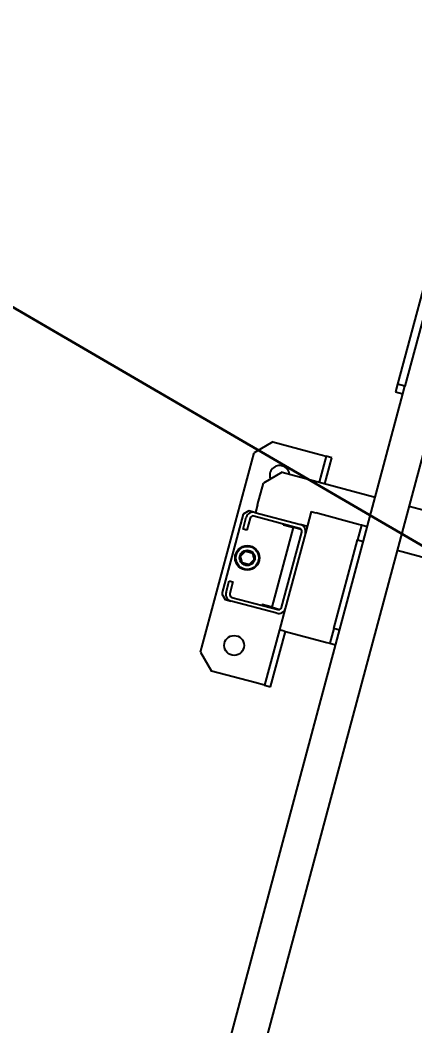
# Model space of a CAD drawing. Header units: millimetres. Extents: x -383313 to -161684, y -117025 to 99224.
# Drawn here: x -352898 to -352640, y -14203 to -13545 of the extents above; entities that cross this region are included whole.
import ezdxf

# ---------------------------------------------------------------- set-up
doc = ezdxf.new("R2010")
doc.units = ezdxf.units.MM
doc.header["$MEASUREMENT"] = 0
doc.layers.get('Defpoints').update_dxf_attribs({"color": 31})
for name, color, linetype in [('001__КОНСТРУКТИВ__размеры внутр.', 7, 'Continuous'), ('PDF_Geometry', 7, 'Continuous'), ('PV-B8D', 7, 'Continuous')]:
    doc.layers.add(name, color=color, linetype=linetype)
doc.styles.add('PSTUDIO', font='arial.ttf')
doc.dimstyles.new('PS_TICK', dxfattribs={"dimscale": 100, "dimtxt": 2.5, "dimasz": 1, "dimexe": 2, "dimexo": 2, "dimgap": 1, "dimtad": 1, "dimdec": 0, "dimzin": 0, "dimdsep": 46, "dimtxsty": 'PSTUDIO', "dimblk": 'ARCHTICK', "dimcen": 2, "dimdle": 1.5, "dimse1": 1, "dimse2": 1, "dimadec": 0, "dimazin": 0, "dimtfac": 1, "dimtdec": 0, "dimtix": 1, "dimtmove": 1, "dimatfit": 3, "dimldrblk": 'ARCHTICK', "dimfxl": 1, "dimtolj": 1, "dimtzin": 0, "dimarcsym": 0})

# ---------------------------------------------------------------- blocks, each defined once
blk = doc.blocks.new('_ArchTick')
at = {"color": 0, "linetype": 'ByBlock', "const_width": 0.15}
blk.add_lwpolyline([(-0.5, -0.5), (0.5, 0.5)], dxfattribs=at)
blk = doc.blocks.new('*D264')
at = {"layer": '001__КОНСТРУКТИВ__размеры внутр.', "color": 0, "lineweight": -2, "ltscale": 100, "transparency": 16777216}
blk.add_arc((-340355.05, -23582.1), 2419.22, 151.49301, 180, dxfattribs=at)
at = {"layer": 'Defpoints', "color": 0, "ltscale": 100, "transparency": 16777216}
for p in [(-360678.78, -12544), (-342718.67, -22298.38), (-342642.4, -22794.29), (-343474.23, -23582.1), (-340514.06, -23582.1)]:
    blk.add_point(p, dxfattribs=at)
at = {"layer": '001__КОНСТРУКТИВ__размеры внутр.', "color": 0, "lineweight": -2, "ltscale": 100, "transparency": 16777216, "xscale": 100, "yscale": 100, "zscale": 100}
for p, rotation in [((-342480.96, -22427.49), 61.49301017023286), ((-342774.27, -23582.1), 269.9999999999997)]:
    blk.add_blockref('_ArchTick', p, dxfattribs=dict(at, rotation=rotation))
at = {"layer": '001__КОНСТРУКТИВ__размеры внутр.', "color": 0, "lineweight": 0, "ltscale": 100, "transparency": 16777216, "insert": (-342920.43, -22930.41), "char_height": 250, "attachment_point": 5, "rotation": 75.74651, "style": 'PSTUDIO'}
blk.add_mtext('\\A1;29°', dxfattribs=at)
blk = doc.blocks.new('*D276')
at = {"layer": '001__КОНСТРУКТИВ__размеры внутр.', "color": 0, "lineweight": -2, "ltscale": 100, "transparency": 16777216}
blk.add_line((-349966.1, -1951.2), (-357994.8, -15739.43), dxfattribs=at)
at = {"layer": 'Defpoints', "color": 0, "ltscale": 100, "transparency": 16777216}
for p in [(-349288.38, -2519.4), (-357919.32, -15609.8), (-357166.13, -16048.38)]:
    blk.add_point(p, dxfattribs=at)
at = {"layer": '001__КОНСТРУКТИВ__размеры внутр.', "color": 0, "lineweight": -2, "ltscale": 100, "transparency": 16777216, "xscale": 100, "yscale": 100, "zscale": 100}
for p, rotation in [((-350041.58, -2080.82), 59.78831573303923), ((-357919.32, -15609.8), 239.7883157330392)]:
    blk.add_blockref('_ArchTick', p, dxfattribs=dict(at, rotation=rotation))
at = {"layer": '001__КОНСТРУКТИВ__размеры внутр.', "color": 0, "ltscale": 100, "transparency": 16777216, "insert": (-354177.17, -8730.76), "char_height": 250, "attachment_point": 5, "rotation": 59.78832, "style": 'PSTUDIO'}
blk.add_mtext('\\A1;15655', dxfattribs=at)
blk = doc.blocks.new('A$Cf5759c35')
at = {"layer": 'PDF_Geometry', "color": 8, "lineweight": 35}
blk.add_lwpolyline([(4212, 5317.07), (7670.63, 3302), (6663.1, 1574.8), (3204.46, 3589.87)], close=True, dxfattribs=at)
blk = doc.blocks.new('*U203')
at = {"layer": 'PV-B8D'}
for p, q in [((3956.48, 2288.97), (3946.48, 2278.97)), ((3956.48, 2288.97), (4091.48, 2288.97)), ((4101.48, 2278.97), (4091.48, 2288.97)), ((3996.98, 2285.47), (3993.98, 2282.47)), ((3993.98, 2282.47), (3993.98, 2278.47)), ((4050.98, 2285.47), (3996.98, 2285.47)), ((3998.48, 2282.97), (4006.48, 2282.97)), ((4006.48, 2282.97), (4006.48, 2280.47)), ((4041.48, 2282.97), (4049.48, 2282.97)), ((4041.48, 2280.47), (4041.48, 2282.97)), ((4053.98, 2282.47), (4050.98, 2285.47)), ((4053.98, 2278.47), (4053.98, 2282.47)), ((3946.48, 2249.67), (3946.48, 2278.97)), ((3993.98, 2247.47), (3993.98, 2278.47)), ((3996.48, 2278.47), (3996.48, 2247.47)), ((4006.48, 2280.47), (3998.48, 2280.47)), ((4049.48, 2280.47), (4041.48, 2280.47)), ((4051.48, 2247.47), (4051.48, 2278.47)), ((4053.98, 2278.47), (4053.98, 2247.47)), ((4059.28, 2277.97), (4053.98, 2277.97)), ((4059.28, 2277.97), (4073.98, 2277.97)), ((4083.98, 2267.97), (4073.98, 2277.97)), ((4101.48, 2278.97), (4101.48, 2249.67)), ((4083.98, 2267.97), (4083.98, 2204.97)), ((3996.48, 2258.47), (3996.98, 2258.47)), ((3996.98, 2258.47), (3996.98, 2258.17)), ((3996.98, 2251.47), (3996.98, 2258.17)), ((4050.98, 2258.17), (4050.98, 2258.47)), ((4050.98, 2258.47), (4051.48, 2258.47)), ((4050.98, 2258.17), (4050.98, 2251.47)), ((3946.48, 2242.97), (3946.48, 2249.67)), ((3996.98, 2251.47), (3996.98, 2246.15)), ((3996.98, 2251.47), (4050.98, 2251.47)), ((4050.98, 2246.15), (4050.98, 2251.47)), ((4101.48, 2249.67), (4101.48, 2242.97)), ((3983.98, 2242.97), (3946.48, 2242.97)), ((3946.48, 2242.97), (3946.48, 2238.97)), ((3998.48, 2242.97), (3983.98, 2242.97)), ((3983.98, 2239.84), (3983.98, 2242.97)), ((3998.48, 2245.47), (4049.48, 2245.47)), ((4049.48, 2242.97), (3998.48, 2242.97)), ((4063.98, 2242.97), (4049.48, 2242.97)), ((4053.98, 2242.97), (4053.98, 2247.47)), ((4063.98, 2242.97), (4063.98, 2239.84)), ((4101.48, 2242.97), (4083.98, 2242.97)), ((4101.48, 2238.97), (4101.48, 2242.97)), ((3946.48, 2238.97), (3983.98, 2238.97)), ((3983.98, 2239.84), (3983.98, 2210.93)), ((4063.98, 2210.93), (4063.98, 2239.84)), ((4083.98, 2238.97), (4101.48, 2238.97)), ((3983.98, 2210.93), (3983.98, 2208.97)), ((4063.98, 2208.97), (4063.98, 2210.93)), ((4153.98, 2209.97), (4153.98, 2204.97)), ((4158.98, 2209.97), (4153.98, 2209.97)), ((4158.98, 2204.97), (4158.98, 2209.97)), ((4293.98, 2209.97), (4158.98, 2209.97)), ((3708.98, 2204.97), (4153.98, 2204.97)), ((3983.98, 2208.97), (3983.98, 2204.97)), ((3993.98, 2208.97), (3983.98, 2208.97)), ((3993.98, 2204.97), (3993.98, 2208.97)), ((3993.98, 2208.97), (4053.98, 2208.97)), ((4063.98, 2208.97), (4053.98, 2208.97)), ((4053.98, 2208.97), (4053.98, 2204.97)), ((4063.98, 2204.97), (4063.98, 2208.97)), ((4153.98, 2204.97), (4158.98, 2204.97)), ((4293.98, 2204.97), (4158.98, 2204.97)), ((3638.98, 2181.97), (4238.98, 2181.97)), ((4053.98, 2039.97), (4053.98, 2181.97)), ((4083.98, 2181.97), (4083.98, 2039.97))]:
    blk.add_line(p, q, dxfattribs=at)
for centre, radius in [((4023.98, 2275.47), 8), ((4023.98, 2275.47), 7.5), ((3966.48, 2268.97), 6.5), ((4023.98, 2275.47), 5)]:
    blk.add_circle(centre, radius, dxfattribs=at)
for centre, radius, start, end in [((3998.48, 2278.47), 4.5, 90, 180), ((4049.48, 2278.47), 4.5, 0, 90), ((3998.48, 2278.47), 2, 90, 180), ((4049.48, 2278.47), 2, 0, 90), ((4081.48, 2268.97), 6.5, 292.61986, 125.60856), ((3998.48, 2247.47), 4.5, 180, 270), ((3998.48, 2247.47), 2, 180, 270), ((4049.48, 2247.47), 4.5, 270, 360), ((4049.48, 2247.47), 2, 270, 360)]:
    blk.add_arc(centre, radius, start, end, dxfattribs=at)
for points in [[(4019.98, 2277.78), (4021.98, 2278.93), (4023.98, 2280.09)], [(4019.98, 2273.16), (4019.98, 2275.47), (4019.98, 2277.78)], [(4023.98, 2280.09), (4025.98, 2278.93), (4027.98, 2277.78)], [(4027.98, 2277.78), (4027.98, 2275.47), (4027.98, 2273.16)], [(4023.98, 2270.85), (4021.98, 2272.01), (4019.98, 2273.16)], [(4027.98, 2273.16), (4025.98, 2272.01), (4023.98, 2270.85)]]:
    blk.add_rational_spline(points, [1.04422863406, 1.20577136594, 1.04422863406], degree=2, dxfattribs=at)

msp = doc.modelspace()

# ---------------------------------------------------------------- block references
at = {"ltscale": 100}
msp.add_blockref('A$Cf5759c35', (-358461.97282, -18264.93104), dxfattribs=at)
at = {"layer": 'PV-B8D', "rotation": 74.99999999999999}
msp.add_blockref('*U203', (-351593.06976, -18372.50203), dxfattribs=at)

# ---------------------------------------------------------------- dimensions: what is measured, and where the dimension line sits
at = {"layer": '001__КОНСТРУКТИВ__размеры внутр.', "ltscale": 100}
dim = msp.add_aligned_dim(p1=(-349288.38174, -2519.3977), p2=(-357166.13051, -16048.37843), distance=-871.57842, dimstyle='PS_TICK', dxfattribs=at)
dim.commit()
dim.dimension.update_dxf_attribs({"geometry": '*D276', "text_midpoint": (-354177.17293, -8730.76392)})
at = {"layer": '001__КОНСТРУКТИВ__размеры внутр.', "lineweight": 0, "ltscale": 100}
dim = msp.add_angular_dim_2l(base=(-342642.40087, -22794.29036), line1=((-342718.66763, -22298.38279), (-360678.77735, -12544.00169)), line2=((-343474.22675, -23582.0977), (-340514.05882, -23582.0977)), dimstyle='PS_TICK', dxfattribs=at)
dim.commit()
dim.dimension.update_dxf_attribs({"geometry": '*D264', "text_midpoint": (-342920.42943, -22930.40687)})

doc.saveas('drawing.dxf')
